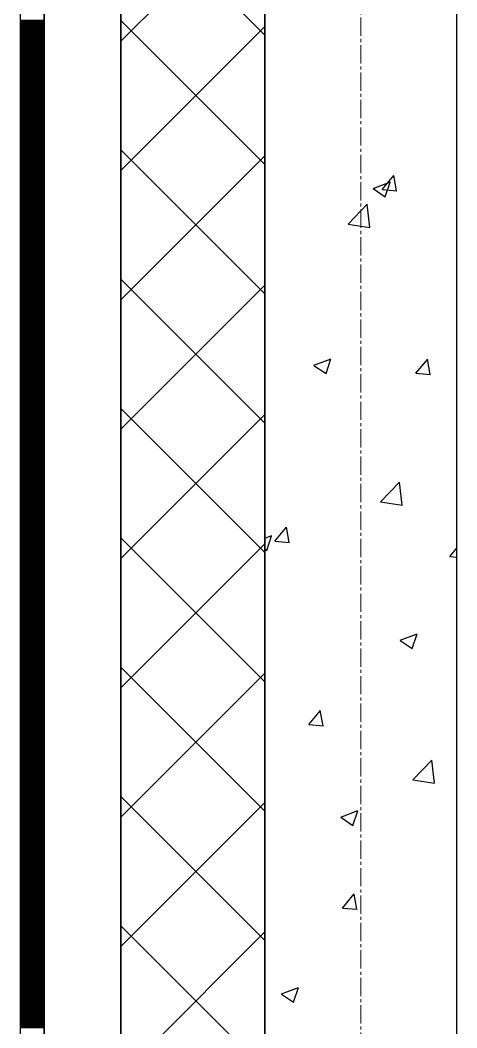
# Model space of a CAD drawing. Header units: millimetres. Extents: x -231292 to 573618, y -153144 to 564035.
# Drawn here: x 8548 to 9003, y 216011 to 217060 of the extents above; entities that cross this region are included whole.
import ezdxf

# ---------------------------------------------------------------- set-up
doc = ezdxf.new("R2010")
doc.units = ezdxf.units.MM
doc.linetypes.add('CENTER2', pattern=[28.575, 19.05, -3.175, 3.175, -3.175])
doc.layers.get('0').update_dxf_attribs({"color": 250})
for name, color, linetype, lineweight in [('АР_Стены ПЕНОблок', 250, 'Continuous', 20), ('АР_Тонкая', 250, 'Continuous', 5), ('АР_Утеплитель', 250, 'Continuous', 0), ('АР_Штриховка', 250, 'Continuous', 0), ('РД_Оси_100', 250, 'Continuous', 0)]:
    doc.layers.add(name, color=color, linetype=linetype, lineweight=lineweight)

# ---------------------------------------------------------------- blocks, each defined once
blk = doc.blocks.new('оси_рен')
at = {"layer": 'РД_Оси_100', "color": 251, "linetype": 'CENTER2', "true_color": 0x636466}
blk.add_line((1195652.916, 135558.25), (1195652.916, 223268.25), dxfattribs=at)

msp = doc.modelspace()

# ---------------------------------------------------------------- linework, layer by layer
at = {"layer": 'АР_Стены ПЕНОблок', "color": 18, "linetype": 'Continuous', "lineweight": 25, "true_color": 0x000000}
for p, q in [((8803.243, 263866.253), (8803.243, 187666.253)), ((9003.243, 187666.253), (9003.243, 263866.253))]:
    msp.add_line(p, q, dxfattribs=at)
at = {"layer": 'АР_Тонкая', "color": 18, "linetype": 'Continuous', "lineweight": 25, "true_color": 0x000000}
for p, q in [((8548.243, 263866.253), (8548.243, 187666.253)), ((8573.243, 263866.253), (8573.243, 187666.253)), ((8573.243, 187666.253), (8573.243, 263866.253)), ((8653.243, 187666.253), (8653.243, 263866.253))]:
    msp.add_line(p, q, dxfattribs=at)
at = {"layer": 'АР_Утеплитель', "color": 18, "linetype": 'Continuous', "lineweight": 25, "true_color": 0x000000}
for p, q in [((8653.243, 263866.253), (8653.243, 187666.253)), ((8803.243, 187666.253), (8803.243, 263866.253))]:
    msp.add_line(p, q, dxfattribs=at)
at = {"layer": 'АР_Штриховка', "color": 18, "linetype": 'Continuous', "lineweight": 25, "true_color": 0x000000}
for p, q in [((8803.243, 217044.502), (8653.243, 217194.502)), ((8653.243, 217038.215), (8803.243, 217188.215)), ((8548.243, 217060.002), (8573.243, 217060.002)), ((8548.243, 217059.002), (8573.243, 217059.002)), ((8548.243, 217058.002), (8573.243, 217058.002)), ((8548.243, 217057.002), (8573.243, 217057.002)), ((8548.243, 217056.002), (8573.243, 217056.002)), ((8548.243, 217055.002), (8573.243, 217055.002)), ((8548.243, 217054.002), (8573.243, 217054.002)), ((8548.243, 217053.002), (8573.243, 217053.002)), ((8548.243, 217052.002), (8573.243, 217052.002)), ((8548.243, 217051.002), (8573.243, 217051.002)), ((8548.243, 217050.002), (8573.243, 217050.002)), ((8803.243, 216909.798), (8653.243, 217059.798)), ((8653.243, 216903.511), (8803.243, 217053.511)), ((8548.243, 217049.002), (8573.243, 217049.002)), ((8548.243, 217048.002), (8573.243, 217048.002)), ((8548.243, 217047.002), (8573.243, 217047.002)), ((8548.243, 217046.002), (8573.243, 217046.002)), ((8548.243, 217045.002), (8573.243, 217045.002)), ((8548.243, 217044.002), (8573.243, 217044.002)), ((8548.243, 217043.002), (8573.243, 217043.002)), ((8548.243, 217042.002), (8573.243, 217042.002)), ((8548.243, 217041.002), (8573.243, 217041.002)), ((8548.243, 217040.002), (8573.243, 217040.002)), ((8548.243, 217039.002), (8573.243, 217039.002)), ((8548.243, 217038.002), (8573.243, 217038.002)), ((8548.243, 217037.002), (8573.243, 217037.002)), ((8548.243, 217036.002), (8573.243, 217036.002)), ((8548.243, 217035.002), (8573.243, 217035.002)), ((8548.243, 217034.002), (8573.243, 217034.002)), ((8548.243, 217033.002), (8573.243, 217033.002)), ((8548.243, 217032.002), (8573.243, 217032.002)), ((8548.243, 217031.002), (8573.243, 217031.002)), ((8548.243, 217030.002), (8573.243, 217030.002)), ((8548.243, 217029.002), (8573.243, 217029.002)), ((8548.243, 217028.002), (8573.243, 217028.002)), ((8548.243, 217027.002), (8573.243, 217027.002)), ((8548.243, 217026.002), (8573.243, 217026.002)), ((8548.243, 217025.002), (8573.243, 217025.002)), ((8548.243, 217024.002), (8573.243, 217024.002)), ((8548.243, 217023.002), (8573.243, 217023.002)), ((8548.243, 217022.002), (8573.243, 217022.002)), ((8548.243, 217021.002), (8573.243, 217021.002)), ((8548.243, 217020.002), (8573.243, 217020.002)), ((8548.243, 217019.002), (8573.243, 217019.002)), ((8548.243, 217018.002), (8573.243, 217018.002)), ((8548.243, 217017.002), (8573.243, 217017.002)), ((8548.243, 217016.002), (8573.243, 217016.002)), ((8548.243, 217015.002), (8573.243, 217015.002)), ((8548.243, 217014.002), (8573.243, 217014.002)), ((8548.243, 217013.002), (8573.243, 217013.002)), ((8548.243, 217012.002), (8573.243, 217012.002)), ((8548.243, 217011.002), (8573.243, 217011.002)), ((8548.243, 217010.002), (8573.243, 217010.002)), ((8548.243, 217009.002), (8573.243, 217009.002)), ((8548.243, 217008.002), (8573.243, 217008.002)), ((8548.243, 217007.002), (8573.243, 217007.002)), ((8548.243, 217006.002), (8573.243, 217006.002)), ((8548.243, 217005.002), (8573.243, 217005.002)), ((8548.243, 217004.002), (8573.243, 217004.002)), ((8548.243, 217003.002), (8573.243, 217003.002)), ((8548.243, 217002.002), (8573.243, 217002.002)), ((8548.243, 217001.002), (8573.243, 217001.002)), ((8548.243, 217000.002), (8573.243, 217000.002)), ((8548.243, 216999.002), (8573.243, 216999.002)), ((8548.243, 216998.002), (8573.243, 216998.002)), ((8548.243, 216997.002), (8573.243, 216997.002)), ((8548.243, 216996.002), (8573.243, 216996.002)), ((8548.243, 216995.002), (8573.243, 216995.002)), ((8548.243, 216994.002), (8573.243, 216994.002)), ((8548.243, 216993.002), (8573.243, 216993.002)), ((8548.243, 216992.002), (8573.243, 216992.002)), ((8548.243, 216991.002), (8573.243, 216991.002)), ((8548.243, 216990.002), (8573.243, 216990.002)), ((8548.243, 216989.002), (8573.243, 216989.002)), ((8548.243, 216988.002), (8573.243, 216988.002)), ((8548.243, 216987.002), (8573.243, 216987.002)), ((8548.243, 216986.002), (8573.243, 216986.002)), ((8548.243, 216985.002), (8573.243, 216985.002)), ((8548.243, 216984.002), (8573.243, 216984.002)), ((8548.243, 216983.002), (8573.243, 216983.002)), ((8548.243, 216982.002), (8573.243, 216982.002)), ((8548.243, 216981.002), (8573.243, 216981.002)), ((8548.243, 216980.002), (8573.243, 216980.002)), ((8548.243, 216979.002), (8573.243, 216979.002)), ((8548.243, 216978.002), (8573.243, 216978.002)), ((8548.243, 216977.002), (8573.243, 216977.002)), ((8548.243, 216976.002), (8573.243, 216976.002)), ((8548.243, 216975.002), (8573.243, 216975.002)), ((8548.243, 216974.002), (8573.243, 216974.002)), ((8548.243, 216973.002), (8573.243, 216973.002)), ((8548.243, 216972.002), (8573.243, 216972.002)), ((8548.243, 216971.002), (8573.243, 216971.002)), ((8548.243, 216970.002), (8573.243, 216970.002)), ((8548.243, 216969.002), (8573.243, 216969.002)), ((8548.243, 216968.002), (8573.243, 216968.002)), ((8548.243, 216967.002), (8573.243, 216967.002)), ((8548.243, 216966.002), (8573.243, 216966.002)), ((8548.243, 216965.002), (8573.243, 216965.002)), ((8548.243, 216964.002), (8573.243, 216964.002)), ((8548.243, 216963.002), (8573.243, 216963.002)), ((8548.243, 216962.002), (8573.243, 216962.002)), ((8548.243, 216961.002), (8573.243, 216961.002)), ((8548.243, 216960.002), (8573.243, 216960.002)), ((8548.243, 216959.002), (8573.243, 216959.002)), ((8548.243, 216958.002), (8573.243, 216958.002)), ((8548.243, 216957.002), (8573.243, 216957.002)), ((8548.243, 216956.002), (8573.243, 216956.002)), ((8548.243, 216955.002), (8573.243, 216955.002)), ((8548.243, 216954.002), (8573.243, 216954.002)), ((8548.243, 216953.002), (8573.243, 216953.002)), ((8548.243, 216952.002), (8573.243, 216952.002)), ((8548.243, 216951.002), (8573.243, 216951.002)), ((8548.243, 216950.002), (8573.243, 216950.002)), ((8548.243, 216949.002), (8573.243, 216949.002)), ((8548.243, 216948.002), (8573.243, 216948.002)), ((8548.243, 216947.002), (8573.243, 216947.002)), ((8548.243, 216946.002), (8573.243, 216946.002)), ((8548.243, 216945.002), (8573.243, 216945.002)), ((8548.243, 216944.002), (8573.243, 216944.002)), ((8548.243, 216943.002), (8573.243, 216943.002)), ((8548.243, 216942.002), (8573.243, 216942.002)), ((8548.243, 216941.002), (8573.243, 216941.002)), ((8548.243, 216940.002), (8573.243, 216940.002)), ((8548.243, 216939.002), (8573.243, 216939.002)), ((8548.243, 216938.002), (8573.243, 216938.002)), ((8548.243, 216937.002), (8573.243, 216937.002)), ((8548.243, 216936.002), (8573.243, 216936.002)), ((8548.243, 216935.002), (8573.243, 216935.002)), ((8548.243, 216934.002), (8573.243, 216934.002)), ((8548.243, 216933.002), (8573.243, 216933.002)), ((8548.243, 216932.002), (8573.243, 216932.002)), ((8548.243, 216931.002), (8573.243, 216931.002)), ((8548.243, 216930.002), (8573.243, 216930.002)), ((8548.243, 216929.002), (8573.243, 216929.002)), ((8548.243, 216928.002), (8573.243, 216928.002)), ((8548.243, 216927.002), (8573.243, 216927.002)), ((8548.243, 216926.002), (8573.243, 216926.002)), ((8548.243, 216925.002), (8573.243, 216925.002)), ((8548.243, 216924.002), (8573.243, 216924.002)), ((8803.243, 216775.094), (8653.243, 216925.094)), ((8548.243, 216923.002), (8573.243, 216923.002)), ((8548.243, 216922.002), (8573.243, 216922.002)), ((8548.243, 216921.002), (8573.243, 216921.002)), ((8548.243, 216920.002), (8573.243, 216920.002)), ((8548.243, 216919.002), (8573.243, 216919.002)), ((8548.243, 216918.002), (8573.243, 216918.002)), ((8548.243, 216917.002), (8573.243, 216917.002)), ((8548.243, 216916.002), (8573.243, 216916.002)), ((8548.243, 216915.002), (8573.243, 216915.002)), ((8548.243, 216914.002), (8573.243, 216914.002)), ((8548.243, 216913.002), (8573.243, 216913.002)), ((8653.243, 216768.807), (8803.243, 216918.807)), ((8548.243, 216912.002), (8573.243, 216912.002)), ((8548.243, 216911.002), (8573.243, 216911.002)), ((8548.243, 216910.002), (8573.243, 216910.002)), ((8548.243, 216909.002), (8573.243, 216909.002)), ((8548.243, 216908.002), (8573.243, 216908.002)), ((8548.243, 216907.002), (8573.243, 216907.002)), ((8548.243, 216906.002), (8573.243, 216906.002)), ((8548.243, 216905.002), (8573.243, 216905.002)), ((8548.243, 216904.002), (8573.243, 216904.002)), ((8548.243, 216903.002), (8573.243, 216903.002)), ((8548.243, 216902.002), (8573.243, 216902.002)), ((8548.243, 216901.002), (8573.243, 216901.002)), ((8548.243, 216900.002), (8573.243, 216900.002)), ((8548.243, 216899.002), (8573.243, 216899.002)), ((8548.243, 216898.002), (8573.243, 216898.002)), ((8548.243, 216897.002), (8573.243, 216897.002)), ((8548.243, 216896.002), (8573.243, 216896.002)), ((8548.243, 216895.002), (8573.243, 216895.002)), ((8548.243, 216894.002), (8573.243, 216894.002)), ((8548.243, 216893.002), (8573.243, 216893.002)), ((8548.243, 216892.002), (8573.243, 216892.002)), ((8925.371, 216883.626), (8937.616, 216898.22)), ((8940.369, 216882.254), (8937.432, 216898.176)), ((8548.243, 216891.002), (8573.243, 216891.002)), ((8548.243, 216890.002), (8573.243, 216890.002)), ((8548.243, 216889.002), (8573.243, 216889.002)), ((8548.243, 216888.002), (8573.243, 216888.002)), ((8548.243, 216887.002), (8573.243, 216887.002)), ((8548.243, 216886.002), (8573.243, 216886.002)), ((8548.243, 216885.002), (8573.243, 216885.002)), ((8548.243, 216884.002), (8573.243, 216884.002)), ((8548.243, 216883.002), (8573.243, 216883.002)), ((8548.243, 216882.002), (8573.243, 216882.002)), ((8916.083, 216884.665), (8928.717, 216876.142)), ((8916.171, 216884.86), (8933.956, 216891.687)), ((8925.37, 216883.616), (8940.552, 216882.288)), ((8928.725, 216876.141), (8933.875, 216891.49)), ((8548.243, 216881.002), (8573.243, 216881.002)), ((8548.243, 216880.002), (8573.243, 216880.002)), ((8548.243, 216879.002), (8573.243, 216879.002)), ((8548.243, 216878.002), (8573.243, 216878.002)), ((8548.243, 216877.002), (8573.243, 216877.002)), ((8548.243, 216876.002), (8573.243, 216876.002)), ((8548.243, 216875.002), (8573.243, 216875.002)), ((8548.243, 216874.002), (8573.243, 216874.002)), ((8548.243, 216873.002), (8573.243, 216873.002)), ((8548.243, 216872.002), (8573.243, 216872.002)), ((8548.243, 216871.002), (8573.243, 216871.002)), ((8548.243, 216870.002), (8573.243, 216870.002)), ((8548.243, 216869.002), (8573.243, 216869.002)), ((8548.243, 216868.002), (8573.243, 216868.002)), ((8548.243, 216867.002), (8573.243, 216867.002)), ((8548.243, 216866.002), (8573.243, 216866.002)), ((8548.243, 216865.002), (8573.243, 216865.002)), ((8548.243, 216864.002), (8573.243, 216864.002)), ((8548.243, 216863.002), (8573.243, 216863.002)), ((8548.243, 216862.002), (8573.243, 216862.002)), ((8548.243, 216861.002), (8573.243, 216861.002)), ((8890.05, 216847.758), (8909.834, 216868.377)), ((8912.612, 216844.252), (8909.805, 216868.374)), ((8548.243, 216860.002), (8573.243, 216860.002)), ((8548.243, 216859.002), (8573.243, 216859.002)), ((8548.243, 216858.002), (8573.243, 216858.002)), ((8548.243, 216857.002), (8573.243, 216857.002)), ((8548.243, 216856.002), (8573.243, 216856.002)), ((8548.243, 216855.002), (8573.243, 216855.002)), ((8548.243, 216854.002), (8573.243, 216854.002)), ((8548.243, 216853.002), (8573.243, 216853.002)), ((8548.243, 216852.002), (8573.243, 216852.002)), ((8548.243, 216851.002), (8573.243, 216851.002)), ((8548.243, 216850.002), (8573.243, 216850.002)), ((8548.243, 216849.002), (8573.243, 216849.002)), ((8548.243, 216848.002), (8573.243, 216848.002)), ((8548.243, 216847.002), (8573.243, 216847.002)), ((8548.243, 216846.002), (8573.243, 216846.002)), ((8548.243, 216845.002), (8573.243, 216845.002)), ((8548.243, 216844.002), (8573.243, 216844.002)), ((8548.243, 216843.002), (8573.243, 216843.002)), ((8548.243, 216842.002), (8573.243, 216842.002)), ((8548.243, 216841.002), (8573.243, 216841.002)), ((8548.243, 216840.002), (8573.243, 216840.002)), ((8890.029, 216847.803), (8912.619, 216844.3)), ((8548.243, 216839.002), (8573.243, 216839.002)), ((8548.243, 216838.002), (8573.243, 216838.002)), ((8548.243, 216837.002), (8573.243, 216837.002)), ((8548.243, 216836.002), (8573.243, 216836.002)), ((8548.243, 216835.002), (8573.243, 216835.002)), ((8548.243, 216834.002), (8573.243, 216834.002)), ((8548.243, 216833.002), (8573.243, 216833.002)), ((8548.243, 216832.002), (8573.243, 216832.002)), ((8548.243, 216831.002), (8573.243, 216831.002)), ((8548.243, 216830.002), (8573.243, 216830.002)), ((8548.243, 216829.002), (8573.243, 216829.002)), ((8548.243, 216828.002), (8573.243, 216828.002)), ((8548.243, 216827.002), (8573.243, 216827.002)), ((8548.243, 216826.002), (8573.243, 216826.002)), ((8548.243, 216825.002), (8573.243, 216825.002)), ((8548.243, 216824.002), (8573.243, 216824.002)), ((8548.243, 216823.002), (8573.243, 216823.002)), ((8548.243, 216822.002), (8573.243, 216822.002)), ((8548.243, 216821.002), (8573.243, 216821.002)), ((8548.243, 216820.002), (8573.243, 216820.002)), ((8548.243, 216819.002), (8573.243, 216819.002)), ((8548.243, 216818.002), (8573.243, 216818.002)), ((8548.243, 216817.002), (8573.243, 216817.002)), ((8548.243, 216816.002), (8573.243, 216816.002)), ((8548.243, 216815.002), (8573.243, 216815.002)), ((8548.243, 216814.002), (8573.243, 216814.002)), ((8548.243, 216813.002), (8573.243, 216813.002)), ((8548.243, 216812.002), (8573.243, 216812.002)), ((8548.243, 216811.002), (8573.243, 216811.002)), ((8548.243, 216810.002), (8573.243, 216810.002)), ((8548.243, 216809.002), (8573.243, 216809.002)), ((8548.243, 216808.002), (8573.243, 216808.002)), ((8548.243, 216807.002), (8573.243, 216807.002)), ((8548.243, 216806.002), (8573.243, 216806.002)), ((8548.243, 216805.002), (8573.243, 216805.002)), ((8548.243, 216804.002), (8573.243, 216804.002)), ((8548.243, 216803.002), (8573.243, 216803.002)), ((8548.243, 216802.002), (8573.243, 216802.002)), ((8548.243, 216801.002), (8573.243, 216801.002)), ((8548.243, 216800.002), (8573.243, 216800.002)), ((8548.243, 216799.002), (8573.243, 216799.002)), ((8548.243, 216798.002), (8573.243, 216798.002)), ((8548.243, 216797.002), (8573.243, 216797.002)), ((8548.243, 216796.002), (8573.243, 216796.002)), ((8548.243, 216795.002), (8573.243, 216795.002)), ((8548.243, 216794.002), (8573.243, 216794.002)), ((8548.243, 216793.002), (8573.243, 216793.002)), ((8548.243, 216792.002), (8573.243, 216792.002)), ((8548.243, 216791.002), (8573.243, 216791.002)), ((8548.243, 216790.002), (8573.243, 216790.002)), ((8548.243, 216789.002), (8573.243, 216789.002)), ((8548.243, 216788.002), (8573.243, 216788.002)), ((8548.243, 216787.002), (8573.243, 216787.002)), ((8803.243, 216640.39), (8653.243, 216790.39)), ((8548.243, 216786.002), (8573.243, 216786.002)), ((8548.243, 216785.002), (8573.243, 216785.002)), ((8548.243, 216784.002), (8573.243, 216784.002)), ((8548.243, 216783.002), (8573.243, 216783.002)), ((8548.243, 216782.002), (8573.243, 216782.002)), ((8548.243, 216781.002), (8573.243, 216781.002)), ((8548.243, 216780.002), (8573.243, 216780.002)), ((8548.243, 216779.002), (8573.243, 216779.002)), ((8548.243, 216778.002), (8573.243, 216778.002)), ((8548.243, 216777.002), (8573.243, 216777.002)), ((8653.243, 216634.104), (8803.243, 216784.104)), ((8548.243, 216776.002), (8573.243, 216776.002)), ((8548.243, 216775.002), (8573.243, 216775.002)), ((8548.243, 216774.002), (8573.243, 216774.002)), ((8548.243, 216773.002), (8573.243, 216773.002)), ((8548.243, 216772.002), (8573.243, 216772.002)), ((8548.243, 216771.002), (8573.243, 216771.002)), ((8548.243, 216770.002), (8573.243, 216770.002)), ((8548.243, 216769.002), (8573.243, 216769.002)), ((8548.243, 216768.002), (8573.243, 216768.002)), ((8548.243, 216767.002), (8573.243, 216767.002)), ((8548.243, 216766.002), (8573.243, 216766.002)), ((8548.243, 216765.002), (8573.243, 216765.002)), ((8548.243, 216764.002), (8573.243, 216764.002)), ((8548.243, 216763.002), (8573.243, 216763.002)), ((8548.243, 216762.002), (8573.243, 216762.002)), ((8548.243, 216761.002), (8573.243, 216761.002)), ((8548.243, 216760.002), (8573.243, 216760.002)), ((8548.243, 216759.002), (8573.243, 216759.002)), ((8548.243, 216758.002), (8573.243, 216758.002)), ((8548.243, 216757.002), (8573.243, 216757.002)), ((8548.243, 216756.002), (8573.243, 216756.002)), ((8548.243, 216755.002), (8573.243, 216755.002)), ((8548.243, 216754.002), (8573.243, 216754.002)), ((8548.243, 216753.002), (8573.243, 216753.002)), ((8548.243, 216752.002), (8573.243, 216752.002)), ((8548.243, 216751.002), (8573.243, 216751.002)), ((8548.243, 216750.002), (8573.243, 216750.002)), ((8548.243, 216749.002), (8573.243, 216749.002)), ((8548.243, 216748.002), (8573.243, 216748.002)), ((8548.243, 216747.002), (8573.243, 216747.002)), ((8548.243, 216746.002), (8573.243, 216746.002)), ((8548.243, 216745.002), (8573.243, 216745.002)), ((8548.243, 216744.002), (8573.243, 216744.002)), ((8548.243, 216743.002), (8573.243, 216743.002)), ((8548.243, 216742.002), (8573.243, 216742.002)), ((8548.243, 216741.002), (8573.243, 216741.002)), ((8548.243, 216740.002), (8573.243, 216740.002)), ((8548.243, 216739.002), (8573.243, 216739.002)), ((8548.243, 216738.002), (8573.243, 216738.002)), ((8548.243, 216737.002), (8573.243, 216737.002)), ((8548.243, 216736.002), (8573.243, 216736.002)), ((8548.243, 216735.002), (8573.243, 216735.002)), ((8548.243, 216734.002), (8573.243, 216734.002)), ((8548.243, 216733.002), (8573.243, 216733.002)), ((8548.243, 216732.002), (8573.243, 216732.002)), ((8548.243, 216731.002), (8573.243, 216731.002)), ((8548.243, 216730.002), (8573.243, 216730.002)), ((8548.243, 216729.002), (8573.243, 216729.002)), ((8548.243, 216728.002), (8573.243, 216728.002)), ((8548.243, 216727.002), (8573.243, 216727.002)), ((8548.243, 216726.002), (8573.243, 216726.002)), ((8548.243, 216725.002), (8573.243, 216725.002)), ((8548.243, 216724.002), (8573.243, 216724.002)), ((8548.243, 216723.002), (8573.243, 216723.002)), ((8548.243, 216722.002), (8573.243, 216722.002)), ((8548.243, 216721.002), (8573.243, 216721.002)), ((8548.243, 216720.002), (8573.243, 216720.002)), ((8548.243, 216719.002), (8573.243, 216719.002)), ((8548.243, 216718.002), (8573.243, 216718.002)), ((8548.243, 216717.002), (8573.243, 216717.002)), ((8548.243, 216716.002), (8573.243, 216716.002)), ((8548.243, 216715.002), (8573.243, 216715.002)), ((8548.243, 216714.002), (8573.243, 216714.002)), ((8548.243, 216713.002), (8573.243, 216713.002)), ((8548.243, 216712.002), (8573.243, 216712.002)), ((8548.243, 216711.002), (8573.243, 216711.002)), ((8548.243, 216710.002), (8573.243, 216710.002)), ((8548.243, 216709.002), (8573.243, 216709.002)), ((8548.243, 216708.002), (8573.243, 216708.002)), ((8548.243, 216707.002), (8573.243, 216707.002)), ((8548.243, 216706.002), (8573.243, 216706.002)), ((8548.243, 216705.002), (8573.243, 216705.002)), ((8548.243, 216704.002), (8573.243, 216704.002)), ((8548.243, 216703.002), (8573.243, 216703.002)), ((8854.369, 216700.672), (8872.154, 216707.499)), ((8866.923, 216691.953), (8872.073, 216707.302)), ((8960.614, 216692.57), (8972.859, 216707.163)), ((8975.612, 216691.197), (8972.675, 216707.119)), ((8548.243, 216702.002), (8573.243, 216702.002)), ((8548.243, 216701.002), (8573.243, 216701.002)), ((8548.243, 216700.002), (8573.243, 216700.002)), ((8548.243, 216699.002), (8573.243, 216699.002)), ((8548.243, 216698.002), (8573.243, 216698.002)), ((8548.243, 216697.002), (8573.243, 216697.002)), ((8548.243, 216696.002), (8573.243, 216696.002)), ((8548.243, 216695.002), (8573.243, 216695.002)), ((8548.243, 216694.002), (8573.243, 216694.002)), ((8548.243, 216693.002), (8573.243, 216693.002)), ((8854.28, 216700.477), (8866.915, 216691.955)), ((8960.613, 216692.56), (8975.795, 216691.231)), ((8548.243, 216692.002), (8573.243, 216692.002)), ((8548.243, 216691.002), (8573.243, 216691.002)), ((8548.243, 216690.002), (8573.243, 216690.002)), ((8548.243, 216689.002), (8573.243, 216689.002)), ((8548.243, 216688.002), (8573.243, 216688.002)), ((8548.243, 216687.002), (8573.243, 216687.002)), ((8548.243, 216686.002), (8573.243, 216686.002)), ((8548.243, 216685.002), (8573.243, 216685.002)), ((8548.243, 216684.002), (8573.243, 216684.002)), ((8548.243, 216683.002), (8573.243, 216683.002)), ((8548.243, 216682.002), (8573.243, 216682.002)), ((8548.243, 216681.002), (8573.243, 216681.002)), ((8548.243, 216680.002), (8573.243, 216680.002)), ((8548.243, 216679.002), (8573.243, 216679.002)), ((8548.243, 216678.002), (8573.243, 216678.002)), ((8548.243, 216677.002), (8573.243, 216677.002)), ((8548.243, 216676.002), (8573.243, 216676.002)), ((8548.243, 216675.002), (8573.243, 216675.002)), ((8548.243, 216674.002), (8573.243, 216674.002)), ((8548.243, 216673.002), (8573.243, 216673.002)), ((8548.243, 216672.002), (8573.243, 216672.002)), ((8548.243, 216671.002), (8573.243, 216671.002)), ((8548.243, 216670.002), (8573.243, 216670.002)), ((8548.243, 216669.002), (8573.243, 216669.002)), ((8548.243, 216668.002), (8573.243, 216668.002)), ((8548.243, 216667.002), (8573.243, 216667.002)), ((8548.243, 216666.002), (8573.243, 216666.002)), ((8548.243, 216665.002), (8573.243, 216665.002)), ((8548.243, 216664.002), (8573.243, 216664.002)), ((8548.243, 216663.002), (8573.243, 216663.002)), ((8548.243, 216662.002), (8573.243, 216662.002)), ((8548.243, 216661.002), (8573.243, 216661.002)), ((8548.243, 216660.002), (8573.243, 216660.002)), ((8548.243, 216659.002), (8573.243, 216659.002)), ((8548.243, 216658.002), (8573.243, 216658.002)), ((8548.243, 216657.002), (8573.243, 216657.002)), ((8548.243, 216656.002), (8573.243, 216656.002)), ((8548.243, 216655.002), (8573.243, 216655.002)), ((8548.243, 216654.002), (8573.243, 216654.002)), ((8548.243, 216653.002), (8573.243, 216653.002)), ((8548.243, 216652.002), (8573.243, 216652.002)), ((8548.243, 216651.002), (8573.243, 216651.002)), ((8803.243, 216505.687), (8653.243, 216655.687)), ((8548.243, 216650.002), (8573.243, 216650.002)), ((8548.243, 216649.002), (8573.243, 216649.002)), ((8548.243, 216648.002), (8573.243, 216648.002)), ((8548.243, 216647.002), (8573.243, 216647.002)), ((8548.243, 216646.002), (8573.243, 216646.002)), ((8548.243, 216645.002), (8573.243, 216645.002)), ((8548.243, 216644.002), (8573.243, 216644.002)), ((8548.243, 216643.002), (8573.243, 216643.002)), ((8548.243, 216642.002), (8573.243, 216642.002)), ((8548.243, 216641.002), (8573.243, 216641.002)), ((8548.243, 216640.002), (8573.243, 216640.002)), ((8653.243, 216499.4), (8803.243, 216649.4)), ((8548.243, 216639.002), (8573.243, 216639.002)), ((8548.243, 216638.002), (8573.243, 216638.002)), ((8548.243, 216637.002), (8573.243, 216637.002)), ((8548.243, 216636.002), (8573.243, 216636.002)), ((8548.243, 216635.002), (8573.243, 216635.002)), ((8548.243, 216634.002), (8573.243, 216634.002)), ((8548.243, 216633.002), (8573.243, 216633.002)), ((8548.243, 216632.002), (8573.243, 216632.002)), ((8548.243, 216631.002), (8573.243, 216631.002)), ((8548.243, 216630.002), (8573.243, 216630.002)), ((8548.243, 216629.002), (8573.243, 216629.002)), ((8548.243, 216628.002), (8573.243, 216628.002)), ((8548.243, 216627.002), (8573.243, 216627.002)), ((8548.243, 216626.002), (8573.243, 216626.002)), ((8548.243, 216625.002), (8573.243, 216625.002)), ((8548.243, 216624.002), (8573.243, 216624.002)), ((8548.243, 216623.002), (8573.243, 216623.002)), ((8548.243, 216622.002), (8573.243, 216622.002)), ((8548.243, 216621.002), (8573.243, 216621.002)), ((8548.243, 216620.002), (8573.243, 216620.002)), ((8548.243, 216619.002), (8573.243, 216619.002)), ((8548.243, 216618.002), (8573.243, 216618.002)), ((8548.243, 216617.002), (8573.243, 216617.002)), ((8548.243, 216616.002), (8573.243, 216616.002)), ((8548.243, 216615.002), (8573.243, 216615.002)), ((8548.243, 216614.002), (8573.243, 216614.002)), ((8548.243, 216613.002), (8573.243, 216613.002)), ((8548.243, 216612.002), (8573.243, 216612.002)), ((8548.243, 216611.002), (8573.243, 216611.002)), ((8548.243, 216610.002), (8573.243, 216610.002)), ((8548.243, 216609.002), (8573.243, 216609.002)), ((8548.243, 216608.002), (8573.243, 216608.002)), ((8548.243, 216607.002), (8573.243, 216607.002)), ((8548.243, 216606.002), (8573.243, 216606.002)), ((8548.243, 216605.002), (8573.243, 216605.002)), ((8548.243, 216604.002), (8573.243, 216604.002)), ((8548.243, 216603.002), (8573.243, 216603.002)), ((8548.243, 216602.002), (8573.243, 216602.002)), ((8548.243, 216601.002), (8573.243, 216601.002)), ((8548.243, 216600.002), (8573.243, 216600.002)), ((8548.243, 216599.002), (8573.243, 216599.002)), ((8548.243, 216598.002), (8573.243, 216598.002)), ((8548.243, 216597.002), (8573.243, 216597.002)), ((8548.243, 216596.002), (8573.243, 216596.002)), ((8548.243, 216595.002), (8573.243, 216595.002)), ((8548.243, 216594.002), (8573.243, 216594.002)), ((8548.243, 216593.002), (8573.243, 216593.002)), ((8548.243, 216592.002), (8573.243, 216592.002)), ((8548.243, 216591.002), (8573.243, 216591.002)), ((8548.243, 216590.002), (8573.243, 216590.002)), ((8548.243, 216589.002), (8573.243, 216589.002)), ((8548.243, 216588.002), (8573.243, 216588.002)), ((8548.243, 216587.002), (8573.243, 216587.002)), ((8548.243, 216586.002), (8573.243, 216586.002)), ((8548.243, 216585.002), (8573.243, 216585.002)), ((8548.243, 216584.002), (8573.243, 216584.002)), ((8548.243, 216583.002), (8573.243, 216583.002)), ((8548.243, 216582.002), (8573.243, 216582.002)), ((8548.243, 216581.002), (8573.243, 216581.002)), ((8548.243, 216580.002), (8573.243, 216580.002)), ((8548.243, 216579.002), (8573.243, 216579.002)), ((8548.243, 216578.002), (8573.243, 216578.002)), ((8548.243, 216577.002), (8573.243, 216577.002)), ((8923.725, 216558.29), (8943.509, 216578.909)), ((8946.286, 216554.783), (8943.48, 216578.905)), ((8548.243, 216576.002), (8573.243, 216576.002)), ((8548.243, 216575.002), (8573.243, 216575.002)), ((8548.243, 216574.002), (8573.243, 216574.002)), ((8548.243, 216573.002), (8573.243, 216573.002)), ((8548.243, 216572.002), (8573.243, 216572.002)), ((8548.243, 216571.002), (8573.243, 216571.002)), ((8548.243, 216570.002), (8573.243, 216570.002)), ((8548.243, 216569.002), (8573.243, 216569.002)), ((8548.243, 216568.002), (8573.243, 216568.002)), ((8548.243, 216567.002), (8573.243, 216567.002)), ((8548.243, 216566.002), (8573.243, 216566.002)), ((8548.243, 216565.002), (8573.243, 216565.002)), ((8548.243, 216564.002), (8573.243, 216564.002)), ((8548.243, 216563.002), (8573.243, 216563.002)), ((8548.243, 216562.002), (8573.243, 216562.002)), ((8548.243, 216561.002), (8573.243, 216561.002)), ((8548.243, 216560.002), (8573.243, 216560.002)), ((8548.243, 216559.002), (8573.243, 216559.002)), ((8548.243, 216558.002), (8573.243, 216558.002)), ((8548.243, 216557.002), (8573.243, 216557.002)), ((8548.243, 216556.002), (8573.243, 216556.002)), ((8923.704, 216558.335), (8946.294, 216554.832)), ((8548.243, 216555.002), (8573.243, 216555.002)), ((8548.243, 216554.002), (8573.243, 216554.002)), ((8548.243, 216553.002), (8573.243, 216553.002)), ((8548.243, 216552.002), (8573.243, 216552.002)), ((8548.243, 216551.002), (8573.243, 216551.002)), ((8548.243, 216550.002), (8573.243, 216550.002)), ((8548.243, 216549.002), (8573.243, 216549.002)), ((8548.243, 216548.002), (8573.243, 216548.002)), ((8548.243, 216547.002), (8573.243, 216547.002)), ((8548.243, 216546.002), (8573.243, 216546.002)), ((8548.243, 216545.002), (8573.243, 216545.002)), ((8548.243, 216544.002), (8573.243, 216544.002)), ((8548.243, 216543.002), (8573.243, 216543.002)), ((8548.243, 216542.002), (8573.243, 216542.002)), ((8548.243, 216541.002), (8573.243, 216541.002)), ((8548.243, 216540.002), (8573.243, 216540.002)), ((8548.243, 216539.002), (8573.243, 216539.002)), ((8548.243, 216538.002), (8573.243, 216538.002)), ((8548.243, 216537.002), (8573.243, 216537.002)), ((8548.243, 216536.002), (8573.243, 216536.002)), ((8548.243, 216535.002), (8573.243, 216535.002)), ((8548.243, 216534.002), (8573.243, 216534.002)), ((8548.243, 216533.002), (8573.243, 216533.002)), ((8548.243, 216532.002), (8573.243, 216532.002)), ((8548.243, 216531.002), (8573.243, 216531.002)), ((8548.243, 216530.002), (8573.243, 216530.002)), ((8548.243, 216529.002), (8573.243, 216529.002)), ((8548.243, 216528.002), (8573.243, 216528.002)), ((8548.243, 216527.002), (8573.243, 216527.002)), ((8548.243, 216526.002), (8573.243, 216526.002)), ((8548.243, 216525.002), (8573.243, 216525.002)), ((8813.673, 216517.452), (8825.918, 216532.045)), ((8828.67, 216516.079), (8825.733, 216532.001)), ((8548.243, 216524.002), (8573.243, 216524.002)), ((8548.243, 216523.002), (8573.243, 216523.002)), ((8548.243, 216522.002), (8573.243, 216522.002)), ((8548.243, 216521.002), (8573.243, 216521.002)), ((8548.243, 216520.002), (8573.243, 216520.002)), ((8548.243, 216519.002), (8573.243, 216519.002)), ((8548.243, 216518.002), (8573.243, 216518.002)), ((8548.243, 216517.002), (8573.243, 216517.002)), ((8548.243, 216516.002), (8573.243, 216516.002)), ((8548.243, 216515.002), (8573.243, 216515.002)), ((8803.243, 216370.983), (8653.243, 216520.983)), ((8653.243, 216364.696), (8803.243, 216514.696)), ((8803.243, 216520.582), (8810.352, 216523.311)), ((8805.121, 216507.765), (8810.271, 216523.114)), ((8813.672, 216517.442), (8828.854, 216516.114)), ((8548.243, 216514.002), (8573.243, 216514.002)), ((8548.243, 216513.002), (8573.243, 216513.002)), ((8548.243, 216512.002), (8573.243, 216512.002)), ((8548.243, 216511.002), (8573.243, 216511.002)), ((8548.243, 216510.002), (8573.243, 216510.002)), ((8548.243, 216509.002), (8573.243, 216509.002)), ((8548.243, 216508.002), (8573.243, 216508.002)), ((8548.243, 216507.002), (8573.243, 216507.002)), ((8548.243, 216506.002), (8573.243, 216506.002)), ((8548.243, 216505.002), (8573.243, 216505.002)), ((8548.243, 216504.002), (8573.243, 216504.002)), ((8803.243, 216509.028), (8805.113, 216507.767)), ((8995.858, 216501.513), (9003.243, 216510.314)), ((8548.243, 216503.002), (8573.243, 216503.002)), ((8548.243, 216502.002), (8573.243, 216502.002)), ((8548.243, 216501.002), (8573.243, 216501.002)), ((8548.243, 216500.002), (8573.243, 216500.002)), ((8548.243, 216499.002), (8573.243, 216499.002)), ((8548.243, 216498.002), (8573.243, 216498.002)), ((8548.243, 216497.002), (8573.243, 216497.002)), ((8548.243, 216496.002), (8573.243, 216496.002)), ((8548.243, 216495.002), (8573.243, 216495.002)), ((8548.243, 216494.002), (8573.243, 216494.002)), ((8995.857, 216501.503), (9003.243, 216500.857)), ((8548.243, 216493.002), (8573.243, 216493.002)), ((8548.243, 216492.002), (8573.243, 216492.002)), ((8548.243, 216491.002), (8573.243, 216491.002)), ((8548.243, 216490.002), (8573.243, 216490.002)), ((8548.243, 216489.002), (8573.243, 216489.002)), ((8548.243, 216488.002), (8573.243, 216488.002)), ((8548.243, 216487.002), (8573.243, 216487.002)), ((8548.243, 216486.002), (8573.243, 216486.002)), ((8548.243, 216485.002), (8573.243, 216485.002)), ((8548.243, 216484.002), (8573.243, 216484.002)), ((8548.243, 216483.002), (8573.243, 216483.002)), ((8548.243, 216482.002), (8573.243, 216482.002)), ((8548.243, 216481.002), (8573.243, 216481.002)), ((8548.243, 216480.002), (8573.243, 216480.002)), ((8548.243, 216479.002), (8573.243, 216479.002)), ((8548.243, 216478.002), (8573.243, 216478.002)), ((8548.243, 216477.002), (8573.243, 216477.002)), ((8548.243, 216476.002), (8573.243, 216476.002)), ((8548.243, 216475.002), (8573.243, 216475.002)), ((8548.243, 216474.002), (8573.243, 216474.002)), ((8548.243, 216473.002), (8573.243, 216473.002)), ((8548.243, 216472.002), (8573.243, 216472.002)), ((8548.243, 216471.002), (8573.243, 216471.002)), ((8548.243, 216470.002), (8573.243, 216470.002)), ((8548.243, 216469.002), (8573.243, 216469.002)), ((8548.243, 216468.002), (8573.243, 216468.002)), ((8548.243, 216467.002), (8573.243, 216467.002)), ((8548.243, 216466.002), (8573.243, 216466.002)), ((8548.243, 216465.002), (8573.243, 216465.002)), ((8548.243, 216464.002), (8573.243, 216464.002)), ((8548.243, 216463.002), (8573.243, 216463.002)), ((8548.243, 216462.002), (8573.243, 216462.002)), ((8548.243, 216461.002), (8573.243, 216461.002)), ((8548.243, 216460.002), (8573.243, 216460.002)), ((8548.243, 216459.002), (8573.243, 216459.002)), ((8548.243, 216458.002), (8573.243, 216458.002)), ((8548.243, 216457.002), (8573.243, 216457.002)), ((8548.243, 216456.002), (8573.243, 216456.002)), ((8548.243, 216455.002), (8573.243, 216455.002)), ((8548.243, 216454.002), (8573.243, 216454.002)), ((8548.243, 216453.002), (8573.243, 216453.002)), ((8548.243, 216452.002), (8573.243, 216452.002)), ((8548.243, 216451.002), (8573.243, 216451.002)), ((8548.243, 216450.002), (8573.243, 216450.002)), ((8548.243, 216449.002), (8573.243, 216449.002)), ((8548.243, 216448.002), (8573.243, 216448.002)), ((8548.243, 216447.002), (8573.243, 216447.002)), ((8548.243, 216446.002), (8573.243, 216446.002)), ((8548.243, 216445.002), (8573.243, 216445.002)), ((8548.243, 216444.002), (8573.243, 216444.002)), ((8548.243, 216443.002), (8573.243, 216443.002)), ((8548.243, 216442.002), (8573.243, 216442.002)), ((8548.243, 216441.002), (8573.243, 216441.002)), ((8548.243, 216440.002), (8573.243, 216440.002)), ((8548.243, 216439.002), (8573.243, 216439.002)), ((8548.243, 216438.002), (8573.243, 216438.002)), ((8548.243, 216437.002), (8573.243, 216437.002)), ((8548.243, 216436.002), (8573.243, 216436.002)), ((8548.243, 216435.002), (8573.243, 216435.002)), ((8548.243, 216434.002), (8573.243, 216434.002)), ((8548.243, 216433.002), (8573.243, 216433.002)), ((8548.243, 216432.002), (8573.243, 216432.002)), ((8548.243, 216431.002), (8573.243, 216431.002)), ((8548.243, 216430.002), (8573.243, 216430.002)), ((8548.243, 216429.002), (8573.243, 216429.002)), ((8548.243, 216428.002), (8573.243, 216428.002)), ((8548.243, 216427.002), (8573.243, 216427.002)), ((8548.243, 216426.002), (8573.243, 216426.002)), ((8548.243, 216425.002), (8573.243, 216425.002)), ((8548.243, 216424.002), (8573.243, 216424.002)), ((8548.243, 216423.002), (8573.243, 216423.002)), ((8548.243, 216422.002), (8573.243, 216422.002)), ((8548.243, 216421.002), (8573.243, 216421.002)), ((8548.243, 216420.002), (8573.243, 216420.002)), ((8944.181, 216414.219), (8961.966, 216421.046)), ((8956.735, 216405.499), (8961.885, 216420.848)), ((8548.243, 216419.002), (8573.243, 216419.002)), ((8548.243, 216418.002), (8573.243, 216418.002)), ((8548.243, 216417.002), (8573.243, 216417.002)), ((8548.243, 216416.002), (8573.243, 216416.002)), ((8548.243, 216415.002), (8573.243, 216415.002)), ((8548.243, 216414.002), (8573.243, 216414.002)), ((8548.243, 216413.002), (8573.243, 216413.002)), ((8548.243, 216412.002), (8573.243, 216412.002)), ((8548.243, 216411.002), (8573.243, 216411.002)), ((8548.243, 216410.002), (8573.243, 216410.002)), ((8944.093, 216414.023), (8956.727, 216405.501)), ((8548.243, 216409.002), (8573.243, 216409.002)), ((8548.243, 216408.002), (8573.243, 216408.002)), ((8548.243, 216407.002), (8573.243, 216407.002)), ((8548.243, 216406.002), (8573.243, 216406.002)), ((8548.243, 216405.002), (8573.243, 216405.002)), ((8548.243, 216404.002), (8573.243, 216404.002)), ((8548.243, 216403.002), (8573.243, 216403.002)), ((8548.243, 216402.002), (8573.243, 216402.002)), ((8548.243, 216401.002), (8573.243, 216401.002)), ((8548.243, 216400.002), (8573.243, 216400.002)), ((8548.243, 216399.002), (8573.243, 216399.002)), ((8548.243, 216398.002), (8573.243, 216398.002)), ((8548.243, 216397.002), (8573.243, 216397.002)), ((8548.243, 216396.002), (8573.243, 216396.002)), ((8548.243, 216395.002), (8573.243, 216395.002)), ((8548.243, 216394.002), (8573.243, 216394.002)), ((8548.243, 216393.002), (8573.243, 216393.002)), ((8548.243, 216392.002), (8573.243, 216392.002)), ((8548.243, 216391.002), (8573.243, 216391.002)), ((8548.243, 216390.002), (8573.243, 216390.002)), ((8548.243, 216389.002), (8573.243, 216389.002)), ((8548.243, 216388.002), (8573.243, 216388.002)), ((8548.243, 216387.002), (8573.243, 216387.002)), ((8548.243, 216386.002), (8573.243, 216386.002)), ((8548.243, 216385.002), (8573.243, 216385.002)), ((8548.243, 216384.002), (8573.243, 216384.002)), ((8548.243, 216383.002), (8573.243, 216383.002)), ((8548.243, 216382.002), (8573.243, 216382.002)), ((8548.243, 216381.002), (8573.243, 216381.002)), ((8548.243, 216380.002), (8573.243, 216380.002)), ((8548.243, 216379.002), (8573.243, 216379.002)), ((8548.243, 216378.002), (8573.243, 216378.002)), ((8803.243, 216236.279), (8653.243, 216386.279)), ((8653.243, 216229.992), (8803.243, 216379.992)), ((8548.243, 216377.002), (8573.243, 216377.002)), ((8548.243, 216376.002), (8573.243, 216376.002)), ((8548.243, 216375.002), (8573.243, 216375.002)), ((8548.243, 216374.002), (8573.243, 216374.002)), ((8548.243, 216373.002), (8573.243, 216373.002)), ((8548.243, 216372.002), (8573.243, 216372.002)), ((8548.243, 216371.002), (8573.243, 216371.002)), ((8548.243, 216370.002), (8573.243, 216370.002)), ((8548.243, 216369.002), (8573.243, 216369.002)), ((8548.243, 216368.002), (8573.243, 216368.002)), ((8548.243, 216367.002), (8573.243, 216367.002)), ((8548.243, 216366.002), (8573.243, 216366.002)), ((8548.243, 216365.002), (8573.243, 216365.002)), ((8548.243, 216364.002), (8573.243, 216364.002)), ((8548.243, 216363.002), (8573.243, 216363.002)), ((8548.243, 216362.002), (8573.243, 216362.002)), ((8548.243, 216361.002), (8573.243, 216361.002)), ((8548.243, 216360.002), (8573.243, 216360.002)), ((8548.243, 216359.002), (8573.243, 216359.002)), ((8548.243, 216358.002), (8573.243, 216358.002)), ((8548.243, 216357.002), (8573.243, 216357.002)), ((8548.243, 216356.002), (8573.243, 216356.002)), ((8548.243, 216355.002), (8573.243, 216355.002)), ((8548.243, 216354.002), (8573.243, 216354.002)), ((8548.243, 216353.002), (8573.243, 216353.002)), ((8548.243, 216352.002), (8573.243, 216352.002)), ((8548.243, 216351.002), (8573.243, 216351.002)), ((8548.243, 216350.002), (8573.243, 216350.002)), ((8548.243, 216349.002), (8573.243, 216349.002)), ((8548.243, 216348.002), (8573.243, 216348.002)), ((8548.243, 216347.002), (8573.243, 216347.002)), ((8548.243, 216346.002), (8573.243, 216346.002)), ((8548.243, 216345.002), (8573.243, 216345.002)), ((8548.243, 216344.002), (8573.243, 216344.002)), ((8548.243, 216343.002), (8573.243, 216343.002)), ((8548.243, 216342.002), (8573.243, 216342.002)), ((8548.243, 216341.002), (8573.243, 216341.002)), ((8548.243, 216340.002), (8573.243, 216340.002)), ((8548.243, 216339.002), (8573.243, 216339.002)), ((8548.243, 216338.002), (8573.243, 216338.002)), ((8548.243, 216337.002), (8573.243, 216337.002)), ((8548.243, 216336.002), (8573.243, 216336.002)), ((8848.916, 216326.395), (8861.161, 216340.988)), ((8863.913, 216325.022), (8860.976, 216340.944)), ((8548.243, 216335.002), (8573.243, 216335.002)), ((8548.243, 216334.002), (8573.243, 216334.002)), ((8548.243, 216333.002), (8573.243, 216333.002)), ((8548.243, 216332.002), (8573.243, 216332.002)), ((8548.243, 216331.002), (8573.243, 216331.002)), ((8548.243, 216330.002), (8573.243, 216330.002)), ((8548.243, 216329.002), (8573.243, 216329.002)), ((8548.243, 216328.002), (8573.243, 216328.002)), ((8548.243, 216327.002), (8573.243, 216327.002)), ((8548.243, 216326.002), (8573.243, 216326.002)), ((8848.915, 216326.385), (8864.097, 216325.057)), ((8548.243, 216325.002), (8573.243, 216325.002)), ((8548.243, 216324.002), (8573.243, 216324.002)), ((8548.243, 216323.002), (8573.243, 216323.002)), ((8548.243, 216322.002), (8573.243, 216322.002)), ((8548.243, 216321.002), (8573.243, 216321.002)), ((8548.243, 216320.002), (8573.243, 216320.002)), ((8548.243, 216319.002), (8573.243, 216319.002)), ((8548.243, 216318.002), (8573.243, 216318.002)), ((8548.243, 216317.002), (8573.243, 216317.002)), ((8548.243, 216316.002), (8573.243, 216316.002)), ((8548.243, 216315.002), (8573.243, 216315.002)), ((8548.243, 216314.002), (8573.243, 216314.002)), ((8548.243, 216313.002), (8573.243, 216313.002)), ((8548.243, 216312.002), (8573.243, 216312.002)), ((8548.243, 216311.002), (8573.243, 216311.002)), ((8548.243, 216310.002), (8573.243, 216310.002)), ((8548.243, 216309.002), (8573.243, 216309.002)), ((8548.243, 216308.002), (8573.243, 216308.002)), ((8548.243, 216307.002), (8573.243, 216307.002)), ((8548.243, 216306.002), (8573.243, 216306.002)), ((8548.243, 216305.002), (8573.243, 216305.002)), ((8548.243, 216304.002), (8573.243, 216304.002)), ((8548.243, 216303.002), (8573.243, 216303.002)), ((8548.243, 216302.002), (8573.243, 216302.002)), ((8548.243, 216301.002), (8573.243, 216301.002)), ((8548.243, 216300.002), (8573.243, 216300.002)), ((8548.243, 216299.002), (8573.243, 216299.002)), ((8548.243, 216298.002), (8573.243, 216298.002)), ((8548.243, 216297.002), (8573.243, 216297.002)), ((8548.243, 216296.002), (8573.243, 216296.002)), ((8548.243, 216295.002), (8573.243, 216295.002)), ((8548.243, 216294.002), (8573.243, 216294.002)), ((8548.243, 216293.002), (8573.243, 216293.002)), ((8548.243, 216292.002), (8573.243, 216292.002)), ((8548.243, 216291.002), (8573.243, 216291.002)), ((8548.243, 216290.002), (8573.243, 216290.002)), ((8548.243, 216289.002), (8573.243, 216289.002)), ((8548.243, 216288.002), (8573.243, 216288.002)), ((8548.243, 216287.002), (8573.243, 216287.002)), ((8548.243, 216286.002), (8573.243, 216286.002)), ((8548.243, 216285.002), (8573.243, 216285.002)), ((8548.243, 216284.002), (8573.243, 216284.002)), ((8957.4, 216268.821), (8977.184, 216289.44)), ((8979.961, 216265.315), (8977.155, 216289.437)), ((8548.243, 216283.002), (8573.243, 216283.002)), ((8548.243, 216282.002), (8573.243, 216282.002)), ((8548.243, 216281.002), (8573.243, 216281.002)), ((8548.243, 216280.002), (8573.243, 216280.002)), ((8548.243, 216279.002), (8573.243, 216279.002)), ((8548.243, 216278.002), (8573.243, 216278.002)), ((8548.243, 216277.002), (8573.243, 216277.002)), ((8548.243, 216276.002), (8573.243, 216276.002)), ((8548.243, 216275.002), (8573.243, 216275.002)), ((8548.243, 216274.002), (8573.243, 216274.002)), ((8548.243, 216273.002), (8573.243, 216273.002)), ((8548.243, 216272.002), (8573.243, 216272.002)), ((8548.243, 216271.002), (8573.243, 216271.002)), ((8548.243, 216270.002), (8573.243, 216270.002)), ((8548.243, 216269.002), (8573.243, 216269.002)), ((8548.243, 216268.002), (8573.243, 216268.002)), ((8548.243, 216267.002), (8573.243, 216267.002)), ((8548.243, 216266.002), (8573.243, 216266.002)), ((8548.243, 216265.002), (8573.243, 216265.002)), ((8548.243, 216264.002), (8573.243, 216264.002)), ((8548.243, 216263.002), (8573.243, 216263.002)), ((8957.379, 216268.867), (8979.969, 216265.363)), ((8548.243, 216262.002), (8573.243, 216262.002)), ((8548.243, 216261.002), (8573.243, 216261.002)), ((8548.243, 216260.002), (8573.243, 216260.002)), ((8548.243, 216259.002), (8573.243, 216259.002)), ((8548.243, 216258.002), (8573.243, 216258.002)), ((8548.243, 216257.002), (8573.243, 216257.002)), ((8548.243, 216256.002), (8573.243, 216256.002)), ((8548.243, 216255.002), (8573.243, 216255.002)), ((8548.243, 216254.002), (8573.243, 216254.002)), ((8548.243, 216253.002), (8573.243, 216253.002)), ((8548.243, 216252.002), (8573.243, 216252.002)), ((8548.243, 216251.002), (8573.243, 216251.002)), ((8548.243, 216250.002), (8573.243, 216250.002)), ((8548.243, 216249.002), (8573.243, 216249.002)), ((8548.243, 216248.002), (8573.243, 216248.002)), ((8548.243, 216247.002), (8573.243, 216247.002)), ((8548.243, 216246.002), (8573.243, 216246.002)), ((8548.243, 216245.002), (8573.243, 216245.002)), ((8548.243, 216244.002), (8573.243, 216244.002)), ((8548.243, 216243.002), (8573.243, 216243.002)), ((8548.243, 216242.002), (8573.243, 216242.002)), ((8803.243, 216101.575), (8653.243, 216251.575)), ((8653.243, 216095.288), (8803.243, 216245.288)), ((8548.243, 216241.002), (8573.243, 216241.002)), ((8548.243, 216240.002), (8573.243, 216240.002)), ((8548.243, 216239.002), (8573.243, 216239.002)), ((8548.243, 216238.002), (8573.243, 216238.002)), ((8548.243, 216237.002), (8573.243, 216237.002)), ((8548.243, 216236.002), (8573.243, 216236.002)), ((8548.243, 216235.002), (8573.243, 216235.002)), ((8548.243, 216234.002), (8573.243, 216234.002)), ((8548.243, 216233.002), (8573.243, 216233.002)), ((8548.243, 216232.002), (8573.243, 216232.002)), ((8548.243, 216231.002), (8573.243, 216231.002)), ((8882.379, 216230.031), (8900.164, 216236.858)), ((8894.933, 216221.311), (8900.083, 216236.661)), ((8548.243, 216230.002), (8573.243, 216230.002)), ((8548.243, 216229.002), (8573.243, 216229.002)), ((8548.243, 216228.002), (8573.243, 216228.002)), ((8548.243, 216227.002), (8573.243, 216227.002)), ((8548.243, 216226.002), (8573.243, 216226.002)), ((8548.243, 216225.002), (8573.243, 216225.002)), ((8548.243, 216224.002), (8573.243, 216224.002)), ((8548.243, 216223.002), (8573.243, 216223.002)), ((8548.243, 216222.002), (8573.243, 216222.002)), ((8548.243, 216221.002), (8573.243, 216221.002)), ((8882.291, 216229.835), (8894.925, 216221.313)), ((8548.243, 216220.002), (8573.243, 216220.002)), ((8548.243, 216219.002), (8573.243, 216219.002)), ((8548.243, 216218.002), (8573.243, 216218.002)), ((8548.243, 216217.002), (8573.243, 216217.002)), ((8548.243, 216216.002), (8573.243, 216216.002)), ((8548.243, 216215.002), (8573.243, 216215.002)), ((8548.243, 216214.002), (8573.243, 216214.002)), ((8548.243, 216213.002), (8573.243, 216213.002)), ((8548.243, 216212.002), (8573.243, 216212.002)), ((8548.243, 216211.002), (8573.243, 216211.002)), ((8548.243, 216210.002), (8573.243, 216210.002)), ((8548.243, 216209.002), (8573.243, 216209.002)), ((8548.243, 216208.002), (8573.243, 216208.002)), ((8548.243, 216207.002), (8573.243, 216207.002)), ((8548.243, 216206.002), (8573.243, 216206.002)), ((8548.243, 216205.002), (8573.243, 216205.002)), ((8548.243, 216204.002), (8573.243, 216204.002)), ((8548.243, 216203.002), (8573.243, 216203.002)), ((8548.243, 216202.002), (8573.243, 216202.002)), ((8548.243, 216201.002), (8573.243, 216201.002)), ((8548.243, 216200.002), (8573.243, 216200.002)), ((8548.243, 216199.002), (8573.243, 216199.002)), ((8548.243, 216198.002), (8573.243, 216198.002)), ((8548.243, 216197.002), (8573.243, 216197.002)), ((8548.243, 216196.002), (8573.243, 216196.002)), ((8548.243, 216195.002), (8573.243, 216195.002)), ((8548.243, 216194.002), (8573.243, 216194.002)), ((8548.243, 216193.002), (8573.243, 216193.002)), ((8548.243, 216192.002), (8573.243, 216192.002)), ((8548.243, 216191.002), (8573.243, 216191.002)), ((8548.243, 216190.002), (8573.243, 216190.002)), ((8548.243, 216189.002), (8573.243, 216189.002)), ((8548.243, 216188.002), (8573.243, 216188.002)), ((8548.243, 216187.002), (8573.243, 216187.002)), ((8548.243, 216186.002), (8573.243, 216186.002)), ((8548.243, 216185.002), (8573.243, 216185.002)), ((8548.243, 216184.002), (8573.243, 216184.002)), ((8548.243, 216183.002), (8573.243, 216183.002)), ((8548.243, 216182.002), (8573.243, 216182.002)), ((8548.243, 216181.002), (8573.243, 216181.002)), ((8548.243, 216180.002), (8573.243, 216180.002)), ((8548.243, 216179.002), (8573.243, 216179.002)), ((8548.243, 216178.002), (8573.243, 216178.002)), ((8548.243, 216177.002), (8573.243, 216177.002)), ((8548.243, 216176.002), (8573.243, 216176.002)), ((8548.243, 216175.002), (8573.243, 216175.002)), ((8548.243, 216174.002), (8573.243, 216174.002)), ((8548.243, 216173.002), (8573.243, 216173.002)), ((8548.243, 216172.002), (8573.243, 216172.002)), ((8548.243, 216171.002), (8573.243, 216171.002)), ((8548.243, 216170.002), (8573.243, 216170.002)), ((8548.243, 216169.002), (8573.243, 216169.002)), ((8548.243, 216168.002), (8573.243, 216168.002)), ((8548.243, 216167.002), (8573.243, 216167.002)), ((8548.243, 216166.002), (8573.243, 216166.002)), ((8548.243, 216165.002), (8573.243, 216165.002)), ((8548.243, 216164.002), (8573.243, 216164.002)), ((8548.243, 216163.002), (8573.243, 216163.002)), ((8548.243, 216162.002), (8573.243, 216162.002)), ((8548.243, 216161.002), (8573.243, 216161.002)), ((8548.243, 216160.002), (8573.243, 216160.002)), ((8548.243, 216159.002), (8573.243, 216159.002)), ((8548.243, 216158.002), (8573.243, 216158.002)), ((8548.243, 216157.002), (8573.243, 216157.002)), ((8548.243, 216156.002), (8573.243, 216156.002)), ((8548.243, 216155.002), (8573.243, 216155.002)), ((8548.243, 216154.002), (8573.243, 216154.002)), ((8548.243, 216153.002), (8573.243, 216153.002)), ((8548.243, 216152.002), (8573.243, 216152.002)), ((8548.243, 216151.002), (8573.243, 216151.002)), ((8548.243, 216150.002), (8573.243, 216150.002)), ((8548.243, 216149.002), (8573.243, 216149.002)), ((8548.243, 216148.002), (8573.243, 216148.002)), ((8548.243, 216147.002), (8573.243, 216147.002)), ((8884.16, 216135.338), (8896.405, 216149.931)), ((8899.156, 216133.966), (8896.219, 216149.887)), ((8548.243, 216146.002), (8573.243, 216146.002)), ((8548.243, 216145.002), (8573.243, 216145.002)), ((8548.243, 216144.002), (8573.243, 216144.002)), ((8548.243, 216143.002), (8573.243, 216143.002)), ((8548.243, 216142.002), (8573.243, 216142.002)), ((8548.243, 216141.002), (8573.243, 216141.002)), ((8548.243, 216140.002), (8573.243, 216140.002)), ((8548.243, 216139.002), (8573.243, 216139.002)), ((8548.243, 216138.002), (8573.243, 216138.002)), ((8548.243, 216137.002), (8573.243, 216137.002)), ((8548.243, 216136.002), (8573.243, 216136.002)), ((8548.243, 216135.002), (8573.243, 216135.002)), ((8548.243, 216134.002), (8573.243, 216134.002)), ((8548.243, 216133.002), (8573.243, 216133.002)), ((8548.243, 216132.002), (8573.243, 216132.002)), ((8548.243, 216131.002), (8573.243, 216131.002)), ((8548.243, 216130.002), (8573.243, 216130.002)), ((8548.243, 216129.002), (8573.243, 216129.002)), ((8548.243, 216128.002), (8573.243, 216128.002)), ((8548.243, 216127.002), (8573.243, 216127.002)), ((8548.243, 216126.002), (8573.243, 216126.002)), ((8884.159, 216135.328), (8899.341, 216134)), ((8548.243, 216125.002), (8573.243, 216125.002)), ((8548.243, 216124.002), (8573.243, 216124.002)), ((8548.243, 216123.002), (8573.243, 216123.002)), ((8548.243, 216122.002), (8573.243, 216122.002)), ((8548.243, 216121.002), (8573.243, 216121.002)), ((8548.243, 216120.002), (8573.243, 216120.002)), ((8548.243, 216119.002), (8573.243, 216119.002)), ((8548.243, 216118.002), (8573.243, 216118.002)), ((8548.243, 216117.002), (8573.243, 216117.002)), ((8548.243, 216116.002), (8573.243, 216116.002)), ((8803.243, 215966.871), (8653.243, 216116.871)), ((8548.243, 216115.002), (8573.243, 216115.002)), ((8548.243, 216114.002), (8573.243, 216114.002)), ((8548.243, 216113.002), (8573.243, 216113.002)), ((8548.243, 216112.002), (8573.243, 216112.002)), ((8548.243, 216111.002), (8573.243, 216111.002)), ((8548.243, 216110.002), (8573.243, 216110.002)), ((8548.243, 216109.002), (8573.243, 216109.002)), ((8548.243, 216108.002), (8573.243, 216108.002)), ((8548.243, 216107.002), (8573.243, 216107.002)), ((8548.243, 216106.002), (8573.243, 216106.002)), ((8548.243, 216105.002), (8573.243, 216105.002)), ((8653.243, 215960.584), (8803.243, 216110.584)), ((8548.243, 216104.002), (8573.243, 216104.002)), ((8548.243, 216103.002), (8573.243, 216103.002)), ((8548.243, 216102.002), (8573.243, 216102.002)), ((8548.243, 216101.002), (8573.243, 216101.002)), ((8548.243, 216100.002), (8573.243, 216100.002)), ((8548.243, 216099.002), (8573.243, 216099.002)), ((8548.243, 216098.002), (8573.243, 216098.002)), ((8548.243, 216097.002), (8573.243, 216097.002)), ((8548.243, 216096.002), (8573.243, 216096.002)), ((8548.243, 216095.002), (8573.243, 216095.002)), ((8548.243, 216094.002), (8573.243, 216094.002)), ((8548.243, 216093.002), (8573.243, 216093.002)), ((8548.243, 216092.002), (8573.243, 216092.002)), ((8548.243, 216091.002), (8573.243, 216091.002)), ((8548.243, 216090.002), (8573.243, 216090.002)), ((8548.243, 216089.002), (8573.243, 216089.002)), ((8548.243, 216088.002), (8573.243, 216088.002)), ((8548.243, 216087.002), (8573.243, 216087.002)), ((8548.243, 216086.002), (8573.243, 216086.002)), ((8548.243, 216085.002), (8573.243, 216085.002)), ((8548.243, 216084.002), (8573.243, 216084.002)), ((8548.243, 216083.002), (8573.243, 216083.002)), ((8548.243, 216082.002), (8573.243, 216082.002)), ((8548.243, 216081.002), (8573.243, 216081.002)), ((8548.243, 216080.002), (8573.243, 216080.002)), ((8548.243, 216079.002), (8573.243, 216079.002)), ((8548.243, 216078.002), (8573.243, 216078.002)), ((8548.243, 216077.002), (8573.243, 216077.002)), ((8548.243, 216076.002), (8573.243, 216076.002)), ((8548.243, 216075.002), (8573.243, 216075.002)), ((8548.243, 216074.002), (8573.243, 216074.002)), ((8548.243, 216073.002), (8573.243, 216073.002)), ((8548.243, 216072.002), (8573.243, 216072.002)), ((8548.243, 216071.002), (8573.243, 216071.002)), ((8548.243, 216070.002), (8573.243, 216070.002)), ((8548.243, 216069.002), (8573.243, 216069.002)), ((8548.243, 216068.002), (8573.243, 216068.002)), ((8548.243, 216067.002), (8573.243, 216067.002)), ((8548.243, 216066.002), (8573.243, 216066.002)), ((8548.243, 216065.002), (8573.243, 216065.002)), ((8548.243, 216064.002), (8573.243, 216064.002)), ((8548.243, 216063.002), (8573.243, 216063.002)), ((8548.243, 216062.002), (8573.243, 216062.002)), ((8548.243, 216061.002), (8573.243, 216061.002)), ((8548.243, 216060.002), (8573.243, 216060.002)), ((8548.243, 216059.002), (8573.243, 216059.002)), ((8548.243, 216058.002), (8573.243, 216058.002)), ((8548.243, 216057.002), (8573.243, 216057.002)), ((8548.243, 216056.002), (8573.243, 216056.002)), ((8548.243, 216055.002), (8573.243, 216055.002)), ((8548.243, 216054.002), (8573.243, 216054.002)), ((8548.243, 216053.002), (8573.243, 216053.002)), ((8820.577, 216045.843), (8838.362, 216052.67)), ((8833.131, 216037.124), (8838.281, 216052.473)), ((8548.243, 216052.002), (8573.243, 216052.002)), ((8548.243, 216051.002), (8573.243, 216051.002)), ((8548.243, 216050.002), (8573.243, 216050.002)), ((8548.243, 216049.002), (8573.243, 216049.002)), ((8548.243, 216048.002), (8573.243, 216048.002)), ((8548.243, 216047.002), (8573.243, 216047.002)), ((8548.243, 216046.002), (8573.243, 216046.002)), ((8548.243, 216045.002), (8573.243, 216045.002)), ((8548.243, 216044.002), (8573.243, 216044.002)), ((8548.243, 216043.002), (8573.243, 216043.002)), ((8548.243, 216042.002), (8573.243, 216042.002)), ((8820.489, 216045.648), (8833.123, 216037.125)), ((8548.243, 216041.002), (8573.243, 216041.002)), ((8548.243, 216040.002), (8573.243, 216040.002)), ((8548.243, 216039.002), (8573.243, 216039.002)), ((8548.243, 216038.002), (8573.243, 216038.002)), ((8548.243, 216037.002), (8573.243, 216037.002)), ((8548.243, 216036.002), (8573.243, 216036.002)), ((8548.243, 216035.002), (8573.243, 216035.002)), ((8548.243, 216034.002), (8573.243, 216034.002)), ((8548.243, 216033.002), (8573.243, 216033.002)), ((8548.243, 216032.002), (8573.243, 216032.002)), ((8548.243, 216031.002), (8573.243, 216031.002)), ((8548.243, 216030.002), (8573.243, 216030.002)), ((8548.243, 216029.002), (8573.243, 216029.002)), ((8548.243, 216028.002), (8573.243, 216028.002)), ((8548.243, 216027.002), (8573.243, 216027.002)), ((8548.243, 216026.002), (8573.243, 216026.002)), ((8548.243, 216025.002), (8573.243, 216025.002)), ((8548.243, 216024.002), (8573.243, 216024.002)), ((8548.243, 216023.002), (8573.243, 216023.002)), ((8548.243, 216022.002), (8573.243, 216022.002)), ((8548.243, 216021.002), (8573.243, 216021.002)), ((8548.243, 216020.002), (8573.243, 216020.002)), ((8548.243, 216019.002), (8573.243, 216019.002)), ((8548.243, 216018.002), (8573.243, 216018.002)), ((8548.243, 216017.002), (8573.243, 216017.002)), ((8548.243, 216016.002), (8573.243, 216016.002)), ((8548.243, 216015.002), (8573.243, 216015.002)), ((8548.243, 216014.002), (8573.243, 216014.002)), ((8548.243, 216013.002), (8573.243, 216013.002)), ((8548.243, 216012.002), (8573.243, 216012.002)), ((8548.243, 216011.002), (8573.243, 216011.002))]:
    msp.add_line(p, q, dxfattribs=at)

# ---------------------------------------------------------------- block references
at = {"rotation": 359.999868838025}
msp.add_blockref('оси_рен', (-1186750.035, 50655.808), dxfattribs=at)

doc.saveas('drawing.dxf')
